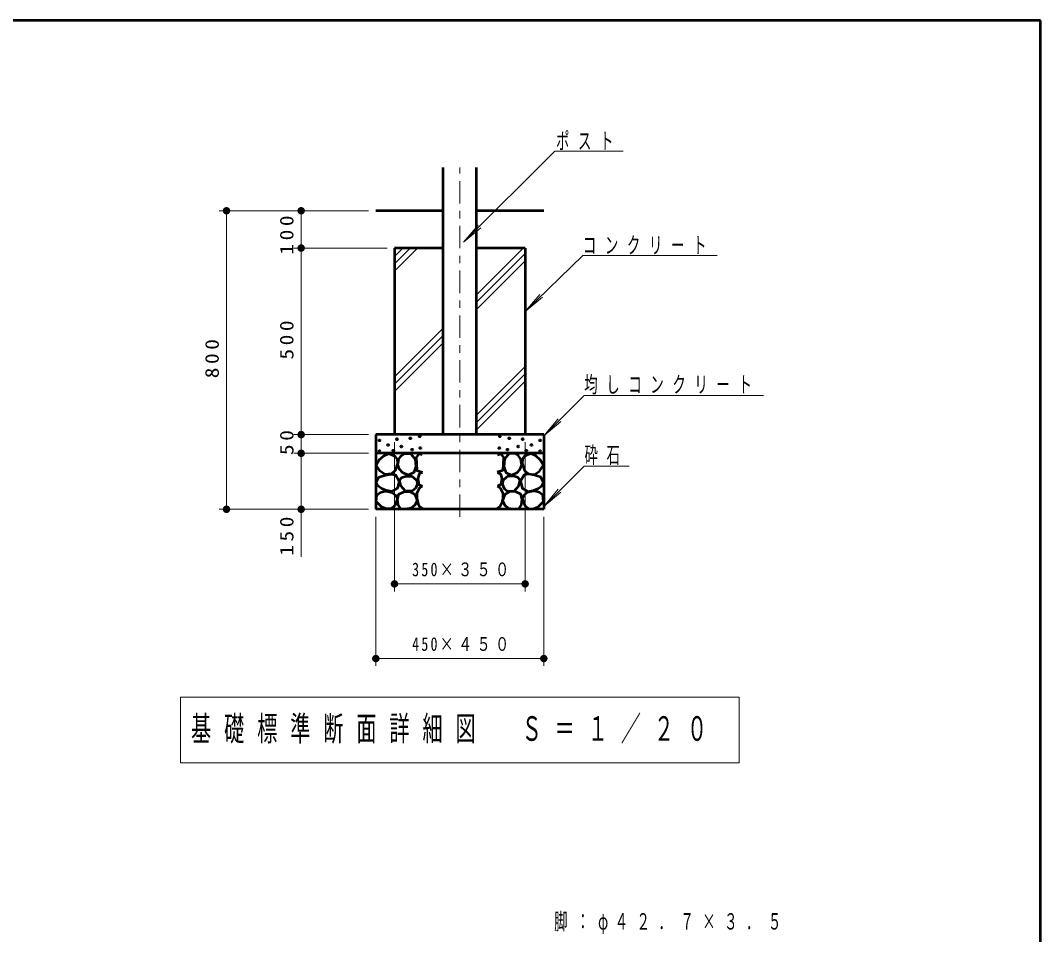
# Model space of a CAD drawing. Units: millimetres on the paper, with parts at other scales. Extents: x -385 to 0, y -594 to 267.
# Drawn here: x -136.6 to 0, y -449.5 to -327 of the extents above; entities that cross this region are included whole.
import ezdxf

# ---------------------------------------------------------------- set-up
doc = ezdxf.new("R2010")
doc.units = ezdxf.units.MM
doc.linetypes.add('USER2', pattern=[6, 3, -1, 1, -1])
doc.layers.add('LY_1', color=140, linetype='Continuous', lineweight=50)
doc.styles.add('ＭＳ ゴシック', font='')
doc.styles.get('ＭＳ ゴシック').set_extended_font_data('MS Gothic')

# ---------------------------------------------------------------- blocks, each defined once
blk = doc.blocks.new('filled_dot')
at = {"color": 0, "linetype": 'Continuous', "lineweight": -2, "const_width": 1.25}
blk.add_lwpolyline([(-0.625, 0, 1), (0.625, 0, 1)], format="xyb", close=True, dxfattribs=at)

msp = doc.modelspace()

# ---------------------------------------------------------------- linework, layer by layer
at = {"layer": 'LY_1', "color": 7}
for p, q in [((0, -327), (-385, -327)), ((0, -594), (0, -327))]:
    msp.add_line(p, q, dxfattribs=at)
at = {"layer": 'LY_1', "color": 7, "lineweight": 13}
for p, q in [((-65.061, -344.523), (-77.273, -356.735)), ((-65.061, -344.523), (-55.912, -344.523)), ((-100.036, -352.509), (-110.036, -352.509)), ((-109.036, -392.509), (-109.036, -352.509)), ((-90.036, -352.509), (-100.036, -352.509)), ((-99.036, -357.509), (-99.036, -352.509)), ((-77.273, -356.735), (-75.345, -354.437)), ((-77.273, -356.735), (-74.975, -354.807)), ((-87.536, -357.509), (-100.036, -357.509)), ((-99.036, -382.509), (-99.036, -357.509)), ((-86.536, -358.631), (-85.414, -357.509)), ((-86.536, -359.621), (-84.424, -357.509)), ((-86.536, -360.611), (-83.434, -357.509)), ((-75.559, -363.775), (-69.292, -357.509)), ((-75.559, -364.765), (-69.036, -358.243)), ((-75.559, -365.755), (-69.036, -359.233)), ((-61.311, -358.499), (-69.036, -365.995)), ((-61.311, -358.499), (-43.311, -358.499)), ((-69.036, -365.995), (-67.074, -363.726)), ((-69.036, -365.995), (-66.709, -364.102)), ((-86.536, -374.753), (-80.014, -368.23)), ((-86.536, -375.743), (-80.014, -369.22)), ((-86.536, -376.733), (-80.014, -370.21)), ((-75.559, -379.897), (-69.036, -373.375)), ((-75.559, -380.887), (-69.036, -374.365)), ((-75.559, -381.877), (-69.036, -375.355)), ((-61.127, -377.28), (-66.536, -382.689)), ((-61.127, -377.28), (-37.127, -377.28)), ((-66.536, -382.689), (-64.608, -380.391)), ((-66.536, -382.689), (-64.238, -380.761)), ((-90.036, -382.509), (-100.036, -382.509)), ((-99.036, -385.009), (-99.036, -382.509)), ((-86.536, -383.509), (-86.536, -403.509)), ((-69.036, -383.509), (-69.036, -403.509)), ((-90.036, -385.009), (-100.036, -385.009)), ((-99.036, -398.878), (-99.036, -385.009)), ((-61.127, -386.716), (-66.536, -392.125)), ((-61.127, -386.716), (-55.083, -386.716)), ((-66.536, -392.125), (-64.608, -389.827)), ((-66.536, -392.125), (-64.238, -390.197)), ((-100.036, -392.509), (-110.036, -392.509)), ((-90.036, -392.509), (-100.036, -392.509)), ((-89.036, -393.509), (-89.036, -413.509)), ((-66.536, -393.509), (-66.536, -413.509)), ((-69.036, -402.509), (-86.536, -402.509)), ((-66.536, -412.509), (-89.036, -412.509)), ((-115.186, -417.686), (-115.186, -426.486)), ((-40.386, -417.686), (-115.186, -417.686)), ((-40.386, -426.486), (-40.386, -417.686)), ((-115.186, -426.486), (-40.386, -426.486))]:
    msp.add_line(p, q, dxfattribs=at)
at = {"layer": 'LY_1'}
for p, q in [((-80.014, -382.509), (-80.014, -346.702)), ((-75.559, -382.509), (-75.559, -346.702)), ((-80.014, -352.509), (-89.036, -352.509)), ((-66.536, -352.509), (-75.559, -352.509)), ((-80.014, -357.509), (-86.536, -357.509)), ((-86.536, -357.509), (-86.536, -382.509)), ((-69.036, -357.509), (-75.559, -357.509)), ((-69.036, -357.509), (-69.036, -382.509)), ((-66.536, -382.509), (-89.036, -382.509)), ((-89.036, -382.509), (-89.036, -392.509)), ((-66.536, -382.509), (-66.536, -392.509)), ((-66.536, -385.009), (-89.036, -385.009)), ((-66.536, -392.509), (-89.036, -392.509))]:
    msp.add_line(p, q, dxfattribs=at)
at = {"layer": 'LY_1', "color": 7, "linetype": 'USER2', "lineweight": 13}
msp.add_line((-77.786, -393.532), (-77.786, -346.702), dxfattribs=at)
at = {"layer": 'LY_1'}
for points in [[(-87.791, -387.868), (-88.461, -387.415), (-88.986, -386.6), (-88.569, -385.876), (-87.972, -385.369), (-87.284, -385.043), (-86.469, -385.387), (-86.199, -385.849), (-86.125, -386.383), (-86.432, -387.307), (-86.958, -387.741)], [(-84.692, -387.927), (-85.468, -387.581), (-85.887, -387.129), (-86.094, -386.568), (-85.943, -385.813), (-85.633, -385.356), (-85.188, -385.058), (-84.347, -385.101), (-83.764, -385.791), (-83.678, -386.762), (-83.937, -387.581)], [(-70.881, -387.927), (-70.104, -387.581), (-69.685, -387.129), (-69.479, -386.568), (-69.63, -385.813), (-69.94, -385.356), (-70.385, -385.058), (-71.226, -385.101), (-71.808, -385.791), (-71.894, -386.762), (-71.636, -387.581)], [(-67.782, -387.868), (-67.112, -387.415), (-66.587, -386.6), (-67.003, -385.876), (-67.601, -385.369), (-68.289, -385.043), (-69.104, -385.387), (-69.373, -385.849), (-69.448, -386.383), (-69.14, -387.307), (-68.615, -387.741)], [(-87.646, -390.005), (-88.28, -389.733), (-88.751, -389.373), (-88.986, -388.9), (-88.642, -388.212), (-87.773, -387.922), (-87.038, -387.787), (-86.396, -387.886), (-85.907, -388.737), (-86.125, -389.697), (-86.903, -390.15)], [(-85.058, -390.083), (-85.706, -389.372), (-85.878, -388.617), (-85.559, -388.261), (-85.037, -388.056), (-84.217, -388.056), (-83.57, -388.617), (-83.462, -389.113), (-83.743, -389.738), (-84.131, -390.04)], [(-70.514, -390.083), (-69.867, -389.372), (-69.694, -388.617), (-70.014, -388.261), (-70.536, -388.056), (-71.355, -388.056), (-72.002, -388.617), (-72.11, -389.113), (-71.83, -389.738), (-71.442, -390.04)], [(-67.927, -390.005), (-67.293, -389.733), (-66.822, -389.373), (-66.587, -388.9), (-66.931, -388.212), (-67.8, -387.922), (-68.534, -387.787), (-69.176, -387.886), (-69.665, -388.737), (-69.448, -389.697), (-68.669, -390.15)], [(-87.664, -392.45), (-88.28, -392.196), (-88.986, -391.49), (-88.913, -390.639), (-88.472, -390.258), (-87.881, -390.096), (-87.365, -390.11), (-86.867, -390.277), (-86.383, -390.616), (-86.125, -391.074), (-86.505, -391.997), (-86.976, -392.432)], [(-86.115, -391.162), (-85.943, -390.472), (-85.296, -390.191), (-84.498, -390.148), (-83.807, -390.536), (-83.505, -391.334), (-83.764, -391.895), (-84.282, -392.37), (-85.102, -392.478), (-85.684, -392.435), (-86.055, -391.903)], [(-69.457, -391.162), (-69.63, -390.472), (-70.277, -390.191), (-71.075, -390.148), (-71.765, -390.536), (-72.067, -391.334), (-71.808, -391.895), (-71.291, -392.37), (-70.471, -392.478), (-69.889, -392.435), (-69.517, -391.903)], [(-67.909, -392.45), (-67.293, -392.196), (-66.587, -391.49), (-66.659, -390.639), (-67.101, -390.258), (-67.691, -390.096), (-68.207, -390.11), (-68.705, -390.277), (-69.189, -390.616), (-69.448, -391.074), (-69.068, -391.997), (-68.597, -392.432)]]:
    msp.add_lwpolyline(points, close=True, dxfattribs=at)
for points in [[(-82.822, -385.224), (-83.293, -385.061), (-83.619, -385.568), (-83.583, -386.383), (-83.547, -387.325), (-82.804, -387.542)], [(-72.75, -385.224), (-72.279, -385.061), (-71.953, -385.568), (-71.989, -386.383), (-72.026, -387.325), (-72.768, -387.542)], [(-82.822, -387.56), (-83.221, -387.741), (-83.402, -388.393), (-83.293, -389.208), (-82.841, -389.426)], [(-72.75, -387.56), (-72.352, -387.741), (-72.171, -388.393), (-72.279, -389.208), (-72.732, -389.426)], [(-82.822, -389.426), (-83.185, -389.643), (-83.529, -390.331), (-83.565, -391.055), (-83.384, -391.78), (-83.13, -392.178), (-82.786, -392.414)], [(-72.75, -389.426), (-72.388, -389.643), (-72.044, -390.331), (-72.008, -391.055), (-72.189, -391.78), (-72.442, -392.178), (-72.786, -392.414)]]:
    msp.add_lwpolyline(points, dxfattribs=at)
for centre in [(-88.552, -383.277), (-87.391, -383.897), (-86.203, -383.123), (-84.422, -382.994), (-83.157, -382.735), (-72.415, -382.735), (-71.15, -382.994), (-69.369, -383.123), (-68.182, -383.897), (-67.02, -383.277), (-88.552, -384.723), (-86.694, -384.645), (-85.61, -384.103), (-84.164, -384.516), (-83.08, -384.31), (-72.492, -384.31), (-71.408, -384.516), (-69.963, -384.103), (-68.879, -384.645), (-67.02, -384.723)]:
    msp.add_circle(centre, 0.0774, dxfattribs=at)

# ---------------------------------------------------------------- block references
at = {"layer": 'LY_1', "color": 7, "lineweight": 13, "xscale": 0.4, "yscale": 0.4}
for p, rotation in [((-109.036, -352.509), 270), ((-99.036, -352.509), 270), ((-99.036, -357.509), 90), ((-99.036, -357.509), 270), ((-99.036, -382.509), 90), ((-99.036, -382.509), 270), ((-99.036, -385.009), 90), ((-99.036, -385.009), 270), ((-109.036, -392.509), 90), ((-99.036, -392.509), 90), ((-69.036, -402.509), 180), ((-66.536, -412.509), 180)]:
    msp.add_blockref('filled_dot', p, dxfattribs=dict(at, rotation=rotation))
for p in [(-86.536, -402.509), (-89.036, -412.509)]:
    msp.add_blockref('filled_dot', p, dxfattribs=at)

# ---------------------------------------------------------------- texts
at = {"layer": 'LY_1', "color": 7, "style": 'ＭＳ ゴシック'}
for s, insert, char_height, attachment_point in [('\\T1.64;\\W0.6;ポスト', (-64.912, -344.373), 2.199, 7), ('\\T1.64;\\W0.6;コンクリート', (-61.311, -358.349), 2.199, 7), ('\\T1.64;\\W0.6;均しコンクリート', (-61.127, -377.13), 2.199, 7), ('\\T1.64;\\W0.6;砕石', (-61.083, -386.566), 2.199, 7), ('\\T1.32;\\W0.75;350×３５０', (-77.379, -401.509), 1.833, 8), ('\\T1.32;\\W0.75;450×４５０', (-77.379, -411.509), 1.833, 8), ('\\T1.64;\\W0.6;基礎標準断面詳細図\u3000Ｓ＝１／２０', (-113.786, -422.086), 3.299, 4), ('\\T1.63;\\W0.6;脚：φ４２．７×３．５', (-65.139, -449.429), 2.199, 7)]:
    msp.add_mtext(s, dxfattribs=dict(at, insert=insert, char_height=char_height, attachment_point=attachment_point))
at = {"layer": 'LY_1', "color": 7, "char_height": 1.833, "attachment_point": 8, "rotation": 90, "style": 'ＭＳ ゴシック'}
for s, insert in [('\\T1.33;\\W1.15;100', (-100.036, -355.526)), ('\\T1.33;\\W1.15;500', (-100.036, -369.592)), ('\\T1.33;\\W1.15;800', (-110.036, -372.092)), ('\\T1.34;\\W1.15;50', (-100.036, -383.331)), ('\\T1.33;\\W1.15;150', (-100.036, -395.878))]:
    msp.add_mtext(s, dxfattribs=dict(at, insert=insert))

doc.saveas('drawing.dxf')
